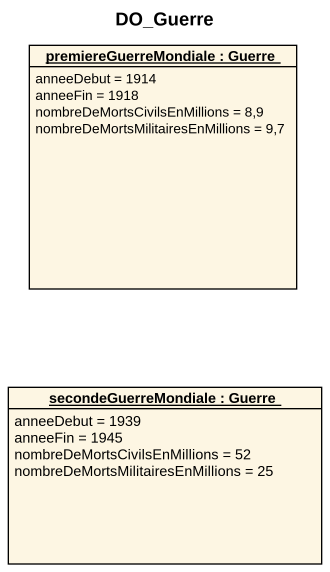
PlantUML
@startuml
title DO_Guerre
hide circle
hide empty members
object "premiereGuerreMondiale : Guerre" as premiereGuerreMondiale {
  anneeDebut = 1914
  anneeFin = 1918
  nombreDeMortsCivilsEnMillions = 8,9
  nombreDeMortsMilitairesEnMillions = 9,7
}
object "secondeGuerreMondiale : Guerre" as secondeGuerreMondiale {
  anneeDebut = 1939
  anneeFin = 1945
  nombreDeMortsCivilsEnMillions = 52
  nombreDeMortsMilitairesEnMillions = 25
}
@enduml
